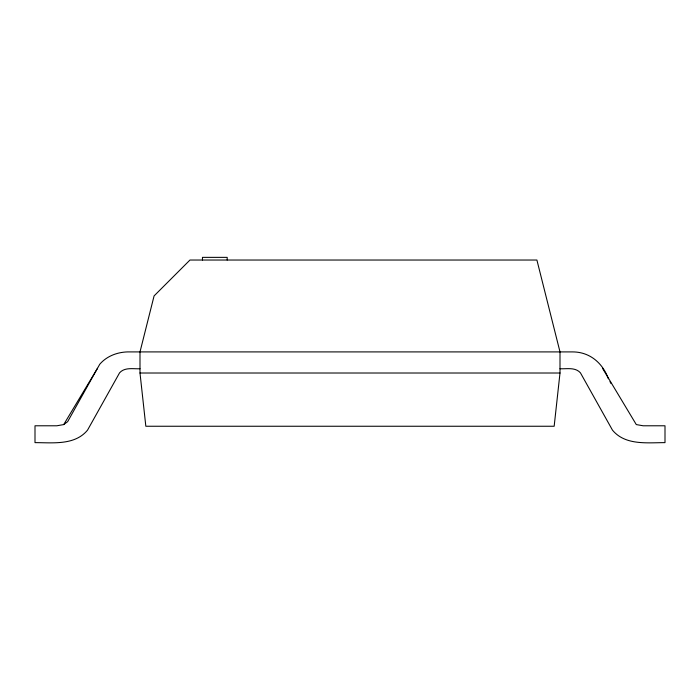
<?xml version="1.0" encoding="UTF-8"?>
<svg xmlns="http://www.w3.org/2000/svg" width="700" height="700" viewBox="0 0 700 700"><rect width="100%" height="100%" fill="white"/><g stroke="black" fill="none" stroke-linecap="round" stroke-linejoin="round"><path stroke-width="1.05" d="M560 373.012L554.164 426.248L145.836 426.248L140 373.012L140 351.908L154.079 295.916L189.963 260.033L536.9 260.033L560 351.908L560 373.012L140 373.012M140 368.751C133.14 369.092 124.854 366.993 119.586 372.803L87.517 430.159C74.76 445.594 52.684 442.619 35 442.636L35 425.784L56.849 425.784L63.709 424.576L97.484 368.314M63.709 424.576L67.646 421.662L99.715 364.306C106.575 356.221 117.136 352.196 127.575 351.908L572.425 351.908C589.636 351.838 602.648 362.906 608.379 378.787M560 368.751C566.86 369.092 575.146 366.993 580.414 372.803L612.483 430.159C625.24 445.594 647.316 442.619 665 442.636L665 425.784L643.151 425.784L636.291 424.576L602.516 368.314M609.98 381.649L611.048 383.556M227.185 260.033L227.185 257.364L202.457 257.364L202.457 260.033"/></g></svg>
